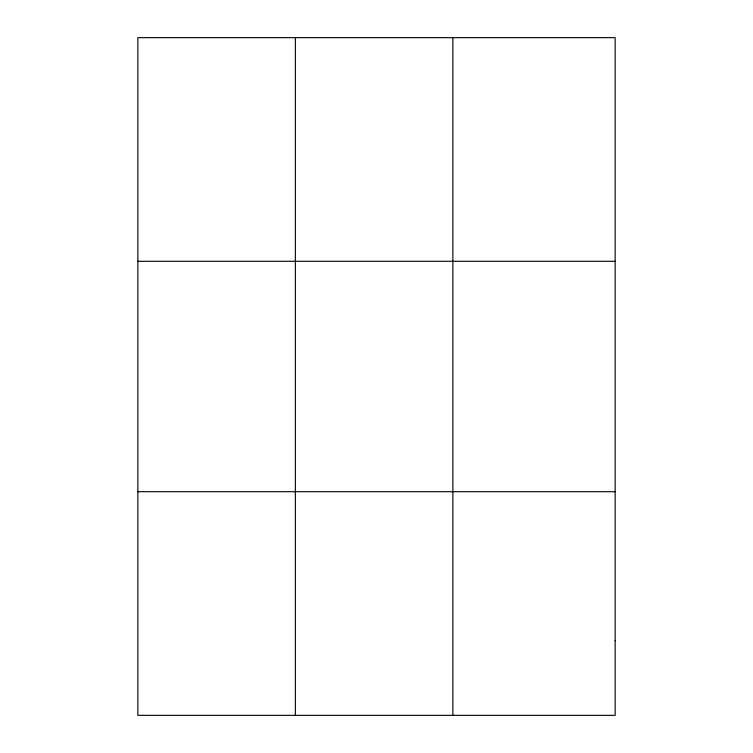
<?xml version="1.0" encoding="UTF-8"?>
<svg xmlns="http://www.w3.org/2000/svg" width="753" height="753" viewBox="0 0 753 753"><rect width="100%" height="100%" fill="white"/><g stroke="black" fill="none" stroke-linecap="round" stroke-linejoin="round"><path stroke-width="1.13" d="M295.364 37.65L295.364 715.35M452.864 37.65L452.864 715.35M137.855 261.291L615.145 261.291M137.855 491.709L615.145 491.709M615.145 640.803L615.145 715.35L137.855 715.35L137.855 37.65L615.145 37.65L615.145 640.803"/></g></svg>
